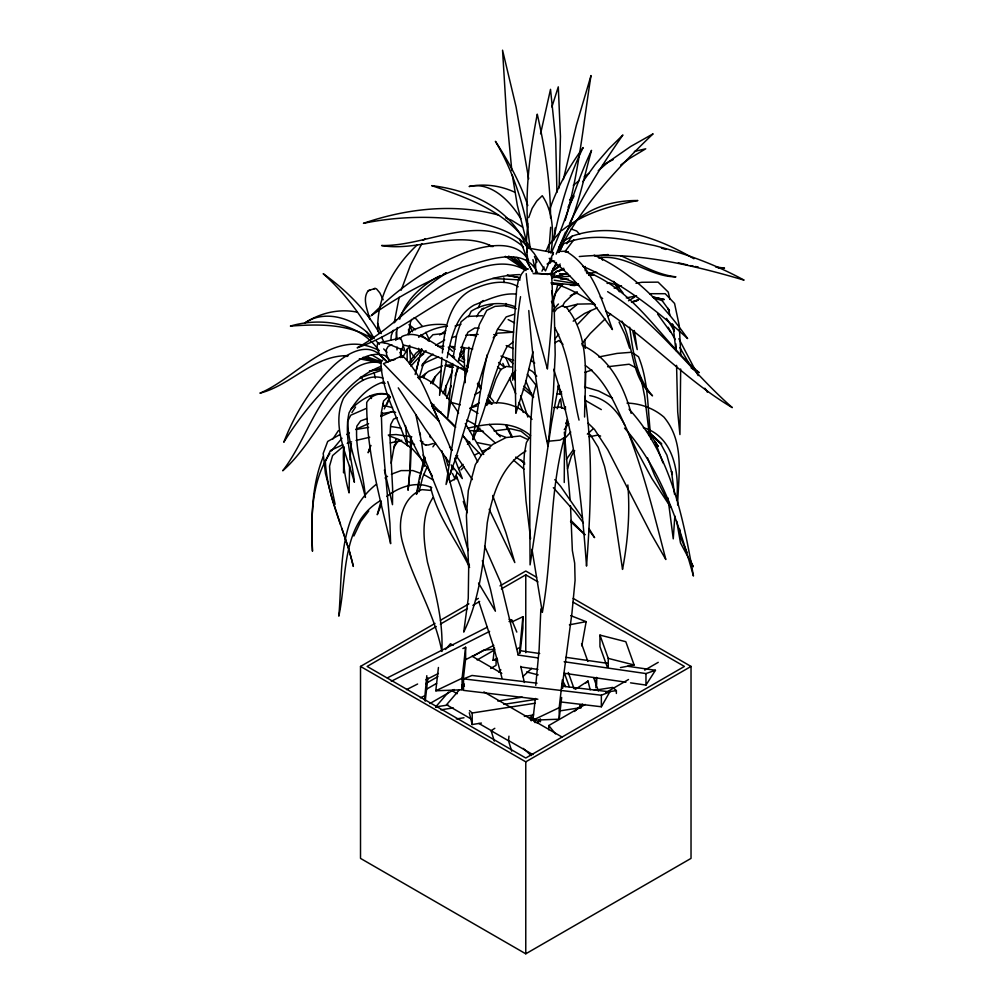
<?xml version="1.0" encoding="UTF-8"?>
<svg xmlns="http://www.w3.org/2000/svg" width="1004" height="1004" viewBox="0 0 1004 1004"><rect width="100%" height="100%" fill="white"/><g stroke="black" fill="none" stroke-linecap="round" stroke-linejoin="round"><path stroke-width="1.5" d="M407.122 360.11L407.185 348.815M564.248 482.497L564.486 437.506L560.094 440.116L547.318 441.333M676.633 500.318C679.695 473.06 673.571 436.426 643.351 427.641M680.674 368.995L679.934 434.569L677.7 411.828L676.57 365.343M463.647 347.346L465.279 382.675M585.169 388.184L585.52 372.007M526.447 241.412L527.715 223.352M410.649 436.389L409.896 469.847L408.051 490.253L410.435 466.998L411.514 440.518M540.855 608.926L539.11 649.575L535.759 685.33M344.322 451.674L343.619 472.871L343.531 447.044M526.221 273.628C528.932 306.094 538.972 337.645 547.406 369.033C550.192 337.507 554.208 305.58 551.434 273.979L550.681 273.866M584.579 417.011C584.73 380.491 591.419 337.633 566.269 307.312L561.863 305.956L556.906 308.692L554.421 311.918M677.625 504.987C678.415 475.005 684.954 442.237 663.933 417.099C653.729 408.289 640.452 403.432 627.011 403.093M559.153 187.961L560.445 136.444L558.287 86.859L551.886 106.989M349.63 465.505L349.053 492.901C344.999 477.929 342.452 462.216 343.983 446.692M349.894 459.694L351.375 443.642M397.007 349.881L397.145 347.108M400.797 357.662L401.299 348.601M445.475 395.488L446.052 385.411M390.932 340.293L391.221 335.675L393.254 330.329M550.669 227.293L548.711 252.644M595.887 687.753L596.564 677.374L596.652 684.527M441.898 357.524L439.576 395.35L446.479 360.687M674.839 516.031L673.257 538.859L667.936 497.946M467.111 369.773L468.906 347.171M452.641 363.511L447.696 417.789L457.598 366.435M453.243 357.286L456.556 335.261L461.074 321.807L467.676 316.436L482.359 315.733M554.108 238.751L555.137 227.958M511.701 751.168L508.513 740.776L508.965 736.17M377.906 331.609C375.948 298.565 393.606 266.662 417.4 244.775M551.572 275.083L552.062 270.465M564.838 438.371L566.846 419.986M395.802 340.406L397.283 327.517M424.516 700.177L426.813 675.692M425.219 701.168L427.88 677.901M462.869 648.546L465.63 647.229L465.63 658.749L462.091 689.773L435.786 690.777L438.434 667.497M462.091 689.773L462.091 678.252L465.63 647.229M497.708 660.08L493.064 660.255L494.47 647.844M519.369 653.491L522.908 616.707L511.827 621.978M520.085 653.052L522.908 628.228L522.908 616.707M561.663 697.479L559.19 719.19L532.873 720.194L535.358 698.47M559.19 719.19L559.19 707.682L562.378 679.758M442.387 352.931C444.496 327.806 450.156 296.368 477.59 287.395C490.278 282.275 505.878 279.3 518.189 286.73M565.139 409.657L565.516 406.683M408.59 334.345L410.46 322.158L411.803 319.335M562.027 687.753L571.941 613.13L575.079 580.362L574.677 563.169L572.355 550.543L570.51 505.853M394.208 322.811L399.165 297.247M534.291 721.7L534.743 718.626M538.47 722.905L538.922 719.818M535.082 722.667L535.546 719.63M391.158 463.258L394.459 444.86M550.907 253.171C553.869 233.894 553.555 212.434 542.26 195.717L536.726 201.114L532.12 208.355L528.706 217.617M531.229 720.822L531.743 717.898M581.793 645.836L586.148 621.652L570.736 615.64M416.396 494.407L419.459 477.427L425.332 460.02M552.614 255.242L553.405 252.569L527.552 247.938L526.811 252.042L528.142 261.944M520.536 296.682C514.123 335.16 514.977 374.429 515.88 413.309L525.393 383.315L532.986 351.814M553.505 240.772C559.517 208.681 568.691 176.955 583.136 147.588C569.23 166.702 557.032 187.371 549.602 209.911M564.486 437.506C548.636 494.483 553.016 554.421 542.348 612.352L531.994 549.313M553.003 302.719L557.822 284.672M416.848 493.805L419.145 482.121M419.722 479.209L422.307 466.069L425.181 457.435M540.566 133.796L550.518 89.343L555.676 139.355L556.944 192.366M487.216 354.763L483.326 373.124L472.884 439.727C486.35 409.619 491.822 376.487 506.807 347.045L512.931 342.176M447.131 357.688C451.285 338.386 455.439 315.494 474.214 305.015C487.68 299.87 501.711 292.628 516.483 294.134M536.839 258.794L535.534 264.391L535.973 273.163M563.294 179.628L576.396 125.048L591.017 75.564C583.311 124.019 578.944 173.29 565.114 220.541M458.414 361.854L462.618 344.447L467.914 332.249L474.792 327.994L479.134 328.22M418.994 491.847L422.684 477.176L427.578 465.843M416.359 370.351L419.032 359.808M419.797 356.796L421.705 349.254M415.154 374.492L419.772 356.495L426.035 350.622M395.237 441.873L396.015 438.886M552.501 270.954L553.304 267.942M560.784 394.271L561.562 391.384M381.081 500.946L377.253 514.726L381.57 503.857M409.444 363.762L410.297 360.787L416.007 353.107L421.655 348.79M558.563 388.812L559.379 385.925M557.245 408.766L559.83 399.743M418.919 378.809L423.324 363.975M443.053 393.744L452.553 370.752M515.692 370.099L512.655 380.177L513.019 339.377L516.734 288.073L518.378 280.53L521.465 274.155L524.929 269.637L528.493 268.972M567.549 468.768L571.414 455.992L574.677 450.658M550.23 263.136L551.811 257.902M401.173 290.219L410.473 265.144L421.868 243.621M370.576 445.663L368.167 452.779L370.815 445.412M323.288 456.556C311.14 486.488 311.365 519.444 312.47 551.196C310.951 518.189 310.914 482.184 329.814 453.557M486.827 405.465L488.245 401.362M489.676 397.245L495.938 379.098L500.732 369.522L506.317 366.435L512.379 367.1M557.948 386.891L558.638 384.896L551.56 422.96L530.074 564.888L529.685 497.319L530.752 422.119L532.622 397.471L536.324 384.08M446.617 398.437L451.285 385.724M432.724 383.829L435.435 376.575M552.865 300.083L555.413 293.231L562.002 285.061M399.705 319.247C405.051 301.953 418.593 288.474 433.715 279.187M537.968 722.667L539.022 719.968M454.21 479.925L457.058 472.834M455.113 375.847L458.527 367.401M556.203 254.087L565.566 231.937M546.214 250.937L548.586 245.252L560.747 231.271M551.209 275.008L556.429 262.508M402.478 357.549L409.833 345.351M551.535 252.481C566.645 219.161 575.719 183.418 591.519 150.362C582.32 183.205 576.371 217.554 558.851 247.348M381.043 415.844L382.323 413.083M384.256 408.942L390.029 396.542M468.604 316.737L471.165 311.253C483.765 303.208 501.347 301.087 515.341 306.81M381.42 415.957L382.687 413.246M385.85 406.469L390.267 396.994M568.051 207.163L573.987 196.282M559.278 252.355L563.219 243.947C592.335 231.485 625.128 239.404 654.809 245.641C685.77 253.61 715.99 264.792 744.077 280.129C690.89 264.529 635.03 251.351 579.295 256.535M353.872 536.023L360.75 521.49L368.769 510.961M400.182 352.693L403.508 345.727M408.829 334.596L410.159 331.822C420.789 325.61 433.301 323.451 445.475 324.694M569.506 223.691C584.466 192.53 603.153 163.313 622.894 135L608.876 148.793L595.083 164.744L582.847 181.624M462.028 358.993L463.333 356.282M559.241 251.966L563.219 243.947M478.155 307.751L480.929 302.217L483.263 300.535M541.947 271.168L544.042 267.001M423.487 377.604L425.646 373.538M496.453 402.993L512.931 372.609M558.136 252.506C581.115 206.811 616.443 168.885 653.102 133.821L630.7 146.471L608.6 161.795L598.233 170.718M476.611 316.787L478.757 312.871L483.426 308.278L481.368 309.608L492.625 304.689M562.378 306.333L564.612 302.279L574.426 293.055L577.187 291.75M393.731 447.935L397.233 441.697L395.287 444.082L399.567 440.292M561.085 701.984L601.346 706.766L609.83 691.831L561.826 686.134M529.51 437.28L526.36 442.676L524.402 453.582L523.586 467.186L526.008 500.758L530.576 538.709M630.537 682.846L645.974 685.079L655.449 670.283L627.663 666.254M351.915 412.606L355.541 407.047M430.628 383.528L434.883 377.027L440.957 370.526M394.873 322.171L396.492 319.711M554.346 266.8L556.053 264.203M332.776 439.087L338.448 430.54M432.962 497.67C420.387 516.683 423.562 541.118 427.516 562.315C435.385 591.444 443.366 620.961 441.835 651.433C434.807 613.758 413.397 581.178 403.206 544.57C396.982 524.992 400.546 498.109 421.893 489.638L430.967 490.416M398.538 318.469C409.983 299.292 427.93 285.199 446.291 273.013M432.9 446.868L435.523 443.103M400.182 339.076L401.976 336.503C416.309 329.55 431.469 341.875 443.166 349.267M458.878 358.779L464.199 351.174M566.783 243.734L572.142 236.178C613.143 221.658 658.197 237.634 693.94 258.756M566.369 459.33L573.409 449.679M565.465 250.95L573.748 239.893M552.966 269.273L556.567 264.479M331.295 451.047L342.013 438.233M400.119 356.822L400.834 355.943M581.63 344.008L590.239 333.504L605.073 318.996M410.084 363.649L421.843 349.768M554.886 338.9L558.764 334.332M445.5 649.488L450.457 643.74L453.155 645.308M435.585 707.042L448.474 692.107M459.393 689.823L446.504 704.745L470.826 718.789M462.367 686.372L464.35 684.075M529.535 718.651L533.5 714.057M566.683 230.807C583.098 209.07 611.436 200.185 637.854 200.549C611.022 205.506 583.638 213.049 561.989 230.418M476.925 431.456L479.837 428.131M493.202 337.846L497.306 333.202L513.559 332.173L498.072 329.4M422.207 364.54L428.62 357.298L432.988 354.073M569.569 199.884L573.635 195.378M427.704 340.481L432.937 334.708L444.973 333.391M553.405 252.569L545.461 270.942L534.103 253.397L530.087 248.691L527.552 247.938M410.862 366.121L418.015 358.328L423.751 353.872M563.445 439.965L570.774 432.034M350.986 409.18C360.423 399.918 374.341 390.468 388.197 394.484M556.015 268.482L560.182 264.027M577.99 323.966L590.942 310.449M460.987 469.935L463.999 466.81M383.164 299.794L379.851 292.892L376.513 288.901L375.044 288.437L368.292 290.671C361.892 298.69 367.828 310.311 369.673 319.096M458.765 468.579L463.095 464.4M554.836 274.694L551.711 277.644L570.197 276.225M498.687 671.965L500.908 669.894M522.82 676.621L531.693 668.363M536.977 722.905L540.416 719.755M585.708 683.122L587.993 681.026L590.176 689.823M574.476 711.472L582.483 704.105M587.327 434.155L592.875 429.097M388.611 396.367L383.553 400.972L381.319 412.832L382.009 435.523L389.903 523.122L390.619 543.653C379.788 497.344 366.347 450.319 366.711 402.504C371.003 394.748 381.394 391.736 389.364 395.3M380.83 366.447C334.006 384.67 318.494 439.3 282.739 470.776C301.464 446.366 310.738 416.183 329.751 391.962C342.377 377.366 359.482 358.39 380.842 362.871M573.297 185.351L579.308 180.469M431.808 406.294L433.853 404.499M343.293 446.391L332.6 455.552L329.563 466.094L330.542 482.56L335.123 504.322M376.525 484.154C336.88 514.851 342.841 571.427 338.812 616.142C347.371 576.898 340.632 524.151 380.441 500.645M459.983 353.132L464.839 349.605M568.879 311.215L577.225 304.45M608.361 315.984L610.708 314.101M407.975 333.516L410.159 331.822M584.265 176.717L589.348 173.152M419.885 377.931L428.67 371.279L442.475 365.908M423.136 240.32L425.432 238.613M554.158 270.264L560.37 265.671M620.71 165.007L629.696 158.419L645.735 148.805L634.402 151.428M418.643 337.244C426.951 330.943 437.104 327.191 447.458 326.174M553.731 273.565L557.371 271.042L564.273 269.524M552.526 274.406L557.371 271.042M382.7 360.097L380.905 361.327C381.332 390.92 398.337 418.153 407.473 445.839L405.478 425.608M439.652 334.922L445.776 330.755M573.184 321.167L584.654 313.411L597.091 307.902M385.059 478.004L387.531 476.36M547.105 264.027L550.656 261.667L554.685 261.053M494.319 741.128L491.132 730.749L494.809 728.302M575.342 689.309L587.993 681.026M386.728 496.44C399.366 486.764 416.472 480.59 431.77 487.655M558.525 271.557L563.759 268.269M449.842 481.958L453.921 479.385M628.504 300.798L634.666 297.046M525.945 450.972C500.883 465.668 491.935 496.051 487.241 522.958C483.74 560.132 480.201 597.97 463.722 632.093L468.253 598.384L468.68 568.49L466.408 515.717L468.316 490.567L475.294 464.739L481.882 454.26L492.713 444.421L506.054 437.556L520.147 435.974L528.016 439.601M558.99 270.766L562.642 268.57M420.525 435.083L419.521 432.222M435.661 345.326L444.697 339.979M563.206 241.374L572.142 236.178M573.171 598.397L691.028 666.43L691.028 858.395L525.77 953.8L360.511 858.395L360.511 666.43L435.021 623.421M440.43 620.284L468.881 603.868M475.645 599.953L478.356 598.397M500.03 585.884L525.77 571.025L536.6 577.275M436.276 626.509L367.125 666.43L525.77 758.02L684.414 666.43L573.221 602.237M440.342 624.149L467.462 608.499M472.884 605.362L479.661 601.446M501.36 588.921L525.77 574.84L537.968 581.881M425.683 683.636L437.844 676.621M472.984 656.327L483.79 650.09L494.545 649.174M425.809 689.61L436.614 683.373M477.164 659.967L494.734 649.826M429.863 703.566L454.184 689.522M490.68 668.451L496.076 665.326L496.076 659.402M530.526 719.818L533.174 718.287M548.774 729.858L548.774 725.541L585.257 704.469M606.88 691.994L628.504 679.507M644.719 670.145L658.235 662.339M360.511 666.43L525.77 761.835L691.028 666.43M555.149 342.678L558.914 340.519L562.968 344.309M381.143 416.384L392.2 411.489M339.452 434.845L327.693 441.446L323.2 453.431L325.447 473.549L332.023 498.348L340.481 524.377M346.681 434.494L349.405 432.975M356.194 429.16L368.581 423.638M471.692 407.084L479.184 402.918M602.475 165.12L613.18 159.611M474.829 394.572L480.188 391.761M474.766 454.988L478.87 452.892M481.619 451.486L490.04 448.223M387.318 677.913L487.065 627.312M391.284 681.264L489.638 631.365M509.041 621.526L511.802 620.121L516.809 632.081M406.532 689.635L417.614 684.013M425.934 679.796L438.397 673.471M464.714 660.117L493.805 645.359M434.933 278.359L440.543 275.598M443.341 274.217L446.152 272.837M493.064 660.255L497.218 658.273M516.608 649.048L519.369 647.731M420.362 697.83L424.516 695.86M435.786 690.777L462.091 678.252M532.873 720.194L559.19 707.682M342.766 444.734L330.429 450.52L325.359 461.263C327.078 497.959 345.288 531.028 353.333 566.419L349.166 550.317L341.724 528.217M391.836 344.661L388.134 346.393L386.289 349.618L386.54 354.462L389.125 361.063M401.111 356.433L402.516 355.78C420.651 373.049 428.758 398.739 438.986 421.153L383.428 363.661L402.516 355.78M398.387 338.762L399.881 338.084L401.6 340.293L404.85 350.835L387.481 343.594L381.319 342.427L377.592 343.619L376.902 347.735L379.826 355.291M373.752 288.989L375.044 288.437M433.276 443.517L428.106 445.023L425.219 444.709M537.855 699.223L463.522 690.388L463.522 678.88L472.005 675.466L537.04 683.184M463.522 678.88L601.346 695.245L609.83 691.831M397.27 417.677L393.543 419.145L390.681 424.579L389.941 436.426L392.627 488.835L392.489 504.673L384.419 469.985M389.928 360.047L384.946 355.554C365.87 349.618 349.442 367.025 335.913 377.943C315.808 396.969 298.401 418.768 283.781 442.249C294.975 413.334 311.78 386.201 334.457 364.904C345.966 354.412 365.82 341.912 379.926 354.851M631.478 302.392L638.531 299.757L632.696 301.614M391.372 474.189L401.06 470.6L412.87 470.562L420.864 473.436M598.76 356.972L617.021 353.408L630.361 352.354M548.962 273.891L551.146 273.101L551.798 277.844M367.213 418.542L360.599 420.914L356.809 426.223C354.964 450.294 363.649 473.562 365.406 497.419C359.495 472.056 348.338 447.52 347.648 421.203L350.81 415.192L366.385 408.39M360.235 377.717L381.595 370.263M564.16 661.724L645.974 673.571L655.449 670.283M519.67 274.594C457.322 276.451 413.372 328.333 357.173 347.823C391.284 329.036 417.074 298.464 451.323 279.865C473.624 269.009 502.464 256.07 525.92 270.528M494.018 430.892L510.622 428.796L521.089 431.231L529.221 437.832M390.343 442.94L401.801 440.292M347.196 443.291L351.626 441.848M356.056 440.405L369.723 437.267M514.048 314.352L506.192 316.913L497.344 329.55L487.103 356.006L454.925 460.535L446.04 484.48L455.552 424.88L463.032 387.23L471.265 351.839L479.448 324.342L486.777 310.349L495.035 306.358L505.326 305.68L516.232 308.78M614.172 288.135L621.489 285.801M584.704 372.358L591.921 370.062M469.822 408.164L476.812 405.967M455.101 326.062L460.999 324.267M626.283 297.912L636.549 295.841M632.871 301.928L637.302 300.648M451.963 337.52L456.443 336.24M394.823 359.595L388.812 360.9M565.716 423.136L568.289 422.433M368.292 290.671L370.225 290.156M552.627 277.48L567.323 273.54M383.829 381.897C368.694 386.314 356.37 399.153 349.066 412.782C343.87 436 352.14 459.192 354.399 482.259C347.183 455.515 330.918 425.771 343.481 398.387C352.203 386.214 366.761 372.999 382.863 378.094M564.687 307.412L577.651 304.112L590.942 303.848L595.322 304.601M552.401 277.117L567.222 273.377M438.585 356.658L426.16 362.318A35.542 32.705 -16.2 0 0 421.73 365.82M445.111 365.293L453.306 364.753M381.319 342.427L399.881 338.084M595.096 256.221L608.06 254.527M565.239 252.192L568.214 251.59M467.412 428.332C488.509 423.111 512.881 420.274 530.627 435.711M379.776 369.058L369.447 371.053L381.758 369.008M485.572 404.286C502.477 399.667 520.888 405.905 532.02 419.333M569.406 624.814L586.148 621.652M620.422 667.585L634.114 664.987L625.818 641.707L599.953 635.093L599.953 646.614L607.219 666.982M589.147 436.753L597.669 435.146L600.618 436.075M348.451 355.692C313.901 354.763 291.348 385.235 259.923 393.166C298.05 377.253 332.788 326.639 378.897 350.434M636.009 283.291L641.82 282.287L658.109 282.137L668.237 292.076L669.957 299.393M355.667 429.524L368.619 427.378M607.094 283.429L609.855 282.977L616.908 285.036L622.944 292.804M381.972 413.535L392.664 411.841L395.614 412.38M417.639 377.567L421.73 376.939C438.108 383.641 449.277 398.676 458.627 413.096M435.811 706.904L448.085 704.996M440.982 709.815L453.256 707.908M497.733 700.993L522.268 697.178M503.845 704.356L536.048 699.349M594.33 690.288L612.729 687.426L616.368 690.589L616.368 693.463M469.47 710.631L472.206 713.003L535.082 703.227M605.638 692.258L616.368 690.589M456.318 718.952L463.986 717.76M469.295 712.777L472.206 724.511L481.405 723.081M524.352 716.404L533.551 714.973M559.63 710.932L581.09 707.594M607.608 366.749L629.119 364.226L636.348 368.016M586.838 273.502L596.665 272.285M465.731 335.223L478.155 334.432M588.884 275.171L593.552 274.719C638.519 295.678 662.64 341.46 699.198 372.647L691.129 367.916M553.719 407.524L559.918 407.072L565.704 409.168M588.884 275.021L593.552 274.719L586.336 272.097M388.272 435.033L396.053 434.544L411.828 436.815M598.547 257.865C626.621 253.61 648.672 276.891 675.918 276.84C655.85 274.607 638.732 263.374 620.547 255.643M561.06 251.402L565.804 251.201C593.238 266.876 602.375 301.602 612.44 329.576C593.74 304.049 575.367 276.866 549.238 258.342M437.844 346.43L443.944 346.217M718.249 268.219L724.499 268.106L715.626 266.938M548.021 274.494L535.145 272.9M649.638 293.708L665.225 293.708L674.562 303.446L679.294 325.811L680.8 355.466M390.644 426.436L401.023 428.143M533.137 273.64L551.434 273.979M560.659 279.037L568.452 279.175M557.22 393.919L561.801 394.007M537.366 272.385C523.674 244.75 485.007 261.103 462.969 267.039C430.415 279.037 399.567 295.552 371.279 315.62C398.814 287.508 432.134 264.504 469.27 251.088C488.195 244.825 516.922 239.617 528.619 260.525M492.688 278.459L520.172 279.915M469.621 430.578L483.464 431.331M551.861 283.868L562.667 284.672M570.385 285.249L575.016 285.588M559.642 273.653L568.289 274.406M450.018 346.367L454.561 346.769M460.61 347.309L472.784 348.915M551.322 282.777L579.421 285.45M466.458 441.547L469.521 441.848M486.752 401.211L489.287 401.462L491.257 403.545M382.21 382.963L385.172 383.315M437.957 411.414L440.919 411.803M695.094 266.512L698.156 266.938M519.62 650.617L539.688 653.516M565.93 657.319L607.596 663.355M517.863 655.022L537.931 657.921M520.951 666.982L537.931 669.442M564.16 673.245L625.906 682.18M554.17 280.179L578.48 283.981M493.73 334.596L496.817 335.098M447.407 366.222L453.457 367.251M413.573 318.13L415.769 318.532L422.282 326.325M519.005 277.455L507.033 275.234L520.197 278.033M452.415 366.987L446.843 365.945L452.289 367.2M357.336 312.194C339.277 308.328 319.925 312.959 304.664 323.112C326.187 308.04 356.583 319.636 372.559 337.758M344.134 355.88L347.171 356.47M359.332 358.792L377.567 362.293M477.189 442.588L490.718 445.274M652.562 296.996L664.297 299.518L653.842 297.247M556.191 277.142L566.959 279.476L577.94 284.082M678.365 262.822L687.489 264.918M690.526 265.608L693.563 266.311M470.625 334.721L476.385 336.114M498.499 215.044C454.172 203.021 406.457 208.568 363.461 223.327C396.718 216.487 431.155 215.647 464.789 220.215C487.417 224.105 511.914 229.627 528.204 247.084M492.851 246.645C456.607 228.925 418.618 251.991 381.608 245.528C428.683 246.407 481.067 210.363 523.423 246.934M403.922 345.125C426.311 350.258 447.018 360.825 466.973 371.932M450.332 402.165L460.296 404.863M382.75 405.227L392.526 407.687M599.953 635.093L608.248 658.373L634.114 664.987M526.648 671.94L538.144 674.889M551.158 283.015C566.946 286.504 580.914 295.189 594.431 303.697M363.071 357.386L373.438 360.198M508.162 319.598L514.588 322.949M509.116 619.342L511.802 620.121M584.554 386.879L598.585 390.97L612.478 398.099M653.755 298L662.627 300.698M362.959 357.6L380.441 362.908M405.654 440.63L414.552 444.433M661.46 248.101L665.865 249.456M367.012 356.784L380.83 361.691M589.812 395.639C611.474 399.391 623.672 419.132 630.437 438.346C645.208 477.816 655.273 518.792 665.828 559.517L650.83 533.362L607.771 449.792L594.456 429.335L588.156 423.236M500.971 356.043L513.546 360.411M423.525 474.39L432.686 479.661M388.887 435.749L398.488 439.338L411.753 448.223L423.6 461.514M571.163 228.962L576.685 231.033L579.622 234.208M496.93 433.929L505.677 437.28M514.613 192.153C500.507 185.614 484.417 183.418 469.132 186.506C491.408 181.373 510.383 201.365 520.812 218.734M505.79 217.931L511.626 220.252L522.519 227.092M506.192 345.589L513.144 348.526M582.722 266.311C622.066 283.065 656.265 309.897 687.614 338.561C663.456 304.3 632.771 272.699 594.142 255.141M461.087 367.778L464.915 369.572M582.232 345.351C609.528 357.625 623.635 385.8 631.152 413.359M420.237 440.593L423.023 442.024M466.722 420.086L473.587 423.726L495.273 442.915M451.963 355.705L454.574 357.16M458.489 359.332L463.722 362.231M367.627 315.394L369.961 316.699M372.371 338.75C348.212 323.376 317.954 324.129 290.407 326.074C321.318 316.988 359.821 322.61 379.06 350.76M585.106 400.282L601.321 409.607M378.044 360.398L380.692 361.929M472.081 656.227L501.799 673.395M483.903 691.919L562.278 737.174M461.702 684.653L464.413 686.221M451.813 690.601L457.209 693.714M478.933 723.47L492.449 731.276M508.664 740.626L532.986 754.669M491.132 730.749L508.513 740.776M470.085 408.703L478.017 413.334M528.844 369.372L532.66 371.606L536.776 376.211M421.705 442.739L426.06 445.362M371.493 354.701L382.085 360.988M600.216 296.92L602.651 298.489M607.621 291.675C656.679 321.682 689.61 370.212 732.318 407.624C686.447 380.503 650.328 340.293 605.876 311.14M515.717 457.071L524.603 462.844M451.21 346.794L455.025 349.279M488.521 244.926L491.094 246.683M505.313 256.321L524.69 269.474M632.959 352.994L638.544 356.809C648.22 380.378 647.605 406.457 650.241 431.419M432.573 407.16L442.613 414.25L452.842 423.864M530.978 360.398L534.73 363.059M533.726 396.944L523.26 388.812M509.906 256.66L524.314 267.955M429.147 341.322L420.827 334.533M498.574 362.494L503.242 366.297M409.13 324.631L415.392 329.776M588.394 433.314L590.678 435.196M447.746 352.592L467.613 370.777M508.714 256.095L524.314 269.147M430.666 402.391L454.398 426.512M524 469.132L513.521 460.108M497.557 366.774L501.084 369.798M646.777 431.08L661.749 444.006L648.27 431.682L660.845 443.931L666.894 455.176L672.354 474.503L671.438 471.202L674.55 494.395M585.407 365.519C605.537 380.077 614.875 403.796 624.94 425.558M513.584 257.275L526.598 269.11M523.172 748.382L531.304 755.56M527.313 374.153L535.91 385.072M570.523 521.616L585.043 534.768L570.987 520.423M387.82 362.331L378.746 353.86L387.306 362.105M513.019 375.521L515.19 377.567M508.739 359.419L513.069 363.636M448.273 347.146L452.515 351.3M553.342 487.668L575.003 511.927L583.399 522.946M523.937 386.063L531.631 393.643M481.368 455.314L462.543 435.472M629.056 409.18C670.647 454.084 683.26 517.587 693.438 576.032C678.767 523.611 661.46 469.483 624.526 428.068M520.524 459.656L524.778 464.049M376.186 340.933L379.386 344.359M383.679 348.915L386.879 352.341M460.171 354.437L464.777 360.135M487.254 399.717L491.194 404.123M453.808 424.943L455.741 427.114M489.362 424.366L500.243 436.828M554.81 479.636L560.747 486.513L582.508 518.039M488.283 395.149L493.679 401.412M516.859 257.476L526.862 269.11M466.458 365.469L468.278 367.627M487.492 398.174L492.249 404.01M449.528 446.893L452.352 450.369M548.774 725.541L555.526 733.924M613.733 281.358L619.38 291.787M524.464 266.838L526.36 269.273M449.202 462.405L425.094 428.733L398.262 387.858M451.097 464.877L462.329 478.557L454.586 458.238M588.997 530.3L594.594 537.642L588.959 528.493M456.042 455.427L472.395 479.611M657.595 314.089L670.659 332.136M661.134 299.192L669.455 310.763L668.049 308.291L670.044 315.356M463.308 436.138L466.873 441.158L477.716 461.765M366.322 331.584L371.643 339.088M704.821 388.222L707.494 392.075L706.038 389.565M478.356 384.344L480.012 386.753M414.401 357.449L409.481 350.145M525.757 380.918L532.936 397.684M648.283 431.331L658.21 446.479L655.035 441.371L662.966 462.907M379.562 333.403C365.669 309.47 345.602 289.717 323.2 273.703C343.895 292.089 360.762 314.528 374.203 338.662M666.518 318.393L674.45 330.956M477.377 383.817L480.577 388.962M591.431 436.414L598.196 447.345L604.559 466.295L609.993 490.015L614.661 516.458L622.53 569.406C627.789 541.645 630.173 513.169 627.839 484.957M465.291 423.512L483.715 454.473M478.531 583.073L495.399 611.21L490.529 589.549L482.372 560.608M668.175 327.279L675.228 339.503M679.934 347.648L689.12 363.561M478.531 383.553L481.355 388.46M426.926 466.684L432.385 476.172M469.596 567.461C456.833 540.717 436.928 516.043 430.565 486.852M532.722 272.034L526.184 259.973L532.02 270.942M489.174 509.317L514.814 562.566L505.903 532.572L492.713 495.474M689.008 558.851L680.524 543.026L676.696 521.264M690.413 561.487L693.237 566.771L690.137 559.604M678.855 338.724L698.169 375.621M554.597 327.367C570.259 355.78 571.665 389.1 579.032 420.111M425.796 332.311L429.285 339.703M562.867 681.076L565.716 686.585M551.472 301.363L554.195 306.684L555.187 354.751L553.355 392.652L547.996 446.303C538.094 401.638 532.195 356.131 528.782 310.537M370.15 395.927L371.48 398.525M505.928 425.709L511.789 437.267M478.243 382.424L480.288 386.465M431.908 405.942L434.719 411.514M506.631 425.094L512.467 437.104M409.419 324.957L412.468 331.734M619.066 322.146L625.078 334.621L629.608 348.124M526.071 245.867C511.061 208.267 469.646 190.07 431.695 185.64C468.868 198.052 511.337 213.325 531.304 249.519M381.62 337.281L384.168 342.577M628.266 432.573L636.925 450.809L651.847 478.456L670.873 507.535L654.533 475.168L647.505 457.874M452.465 473.449L455.025 478.883M502.866 363.385L504.723 367.426M435.334 412.87L451.386 450.106M469.433 565.277L444.032 507.02L423.148 454.963M534.442 256.522L536.952 262.107M687.05 552.438L680.85 538.119L679.695 529.083M621.878 321.117C634.076 345.389 630.198 376.676 652.525 395.852C635.796 376.764 633.072 351.274 629.646 327.204M636.9 369.321L641.318 379.713M505.953 358.026L509.417 366.297M512.291 373.174L515.178 380.052M361.264 376.563L362.858 380.428M519.168 402.315L523.247 412.456M509.568 378.345L515.767 393.832M484.593 546.101L500.732 582.684L518.051 654.495M519.771 239.266L528.468 262.044M377.542 323.388L381.219 333.579M581.554 643.74L587.855 661.423M593.628 677.625L598.359 690.89M568.289 672.479L574.062 688.694M579.835 704.896L580.889 707.845M564.612 673.684L569.343 686.949M418.63 348.313L419.597 351.049M520.624 395.626L527.853 417.087M478.77 601.434L493.479 646.275L501.95 677.964M527.803 205.544C520.248 182.678 508.501 161.431 495.399 141.313C511.212 167.743 521.239 197.236 527.527 227.293M526.096 240.044L517.286 205.092L512.341 175.148M463.271 501.448L466.082 510.032M467.349 512.655L460.949 487.856L456.443 476.034L456.506 478.845M553.668 369.334C574.865 432.774 581.667 499.741 586.524 566.105C590.716 509.693 593.301 452.49 584.843 396.367M387.732 381.633C397.534 410.9 410.347 439.187 425.043 466.32L421.504 441.973L415.882 414.677M382.926 403.482L383.741 406.231M429.612 434.857L430.427 437.631M672.416 323.84L674.01 329.488M445.525 456.958L447.947 465.643M468.077 550.518L441.785 450.708M632.909 331.835L637.226 349.605L634.302 330.479M601.835 257.388L602.513 260.161M551.786 290.809L554.195 306.684M532.948 259.584L534.567 266.725M520.737 666.317L524.377 682.494M374.065 372.434L375.283 378.157M452.327 466.722L452.967 469.759M641.606 381.131L644.719 396.68L649.488 435.924M528.669 178.8L516.069 106.851L502.552 50.2L506.418 113.565L511.814 170.58M396.178 331.998L397.17 339.302M530.024 246.758C523.297 202.595 528.819 157.691 537.265 114.167C544.971 148.19 550.506 182.929 550.568 217.881M505.941 303.484L506.292 306.433M673.006 325.083L675.93 350.609M559.604 389.452L560.119 394.108M560.634 398.776L561.663 408.088M410.686 362.607L409.469 346.016M564.336 432.134L570.121 499.942M526.422 242.943L527.301 251.904M650.354 432.912L650.918 439.074M584.767 339.477L585.357 348.363M400.345 352.429L400.734 356.96M540.202 718.776L540.466 721.801M408.502 329.387L408.728 332.286M675.893 343.845L676.194 349.919M503.807 277.907L504.033 282.513M585.156 266.449L585.269 270.842M645.974 673.571L645.974 685.079M608.248 658.373L608.248 667.007M601.346 695.245L601.346 706.766M562.729 682.406L562.729 688.167M525.77 574.84L525.77 652.663M525.77 761.835L525.77 953.8M472.206 713.003L472.206 724.511M553.116 310.813A44.239 40.273 15.9 0 1 558.437 304.011M570.285 295.691A44.239 40.273 15.9 0 1 577.538 293.055M564.273 429.637A66.176 59.073 11.1 0 1 568.854 423.625M450.595 473.875A53.174 47.928 -20.3 0 1 452.478 466.521M454.812 460.849A53.174 47.928 -20.3 0 1 457.724 455.665M467.425 444.345A53.174 47.928 -20.3 0 1 469.759 442.375"/></g></svg>
